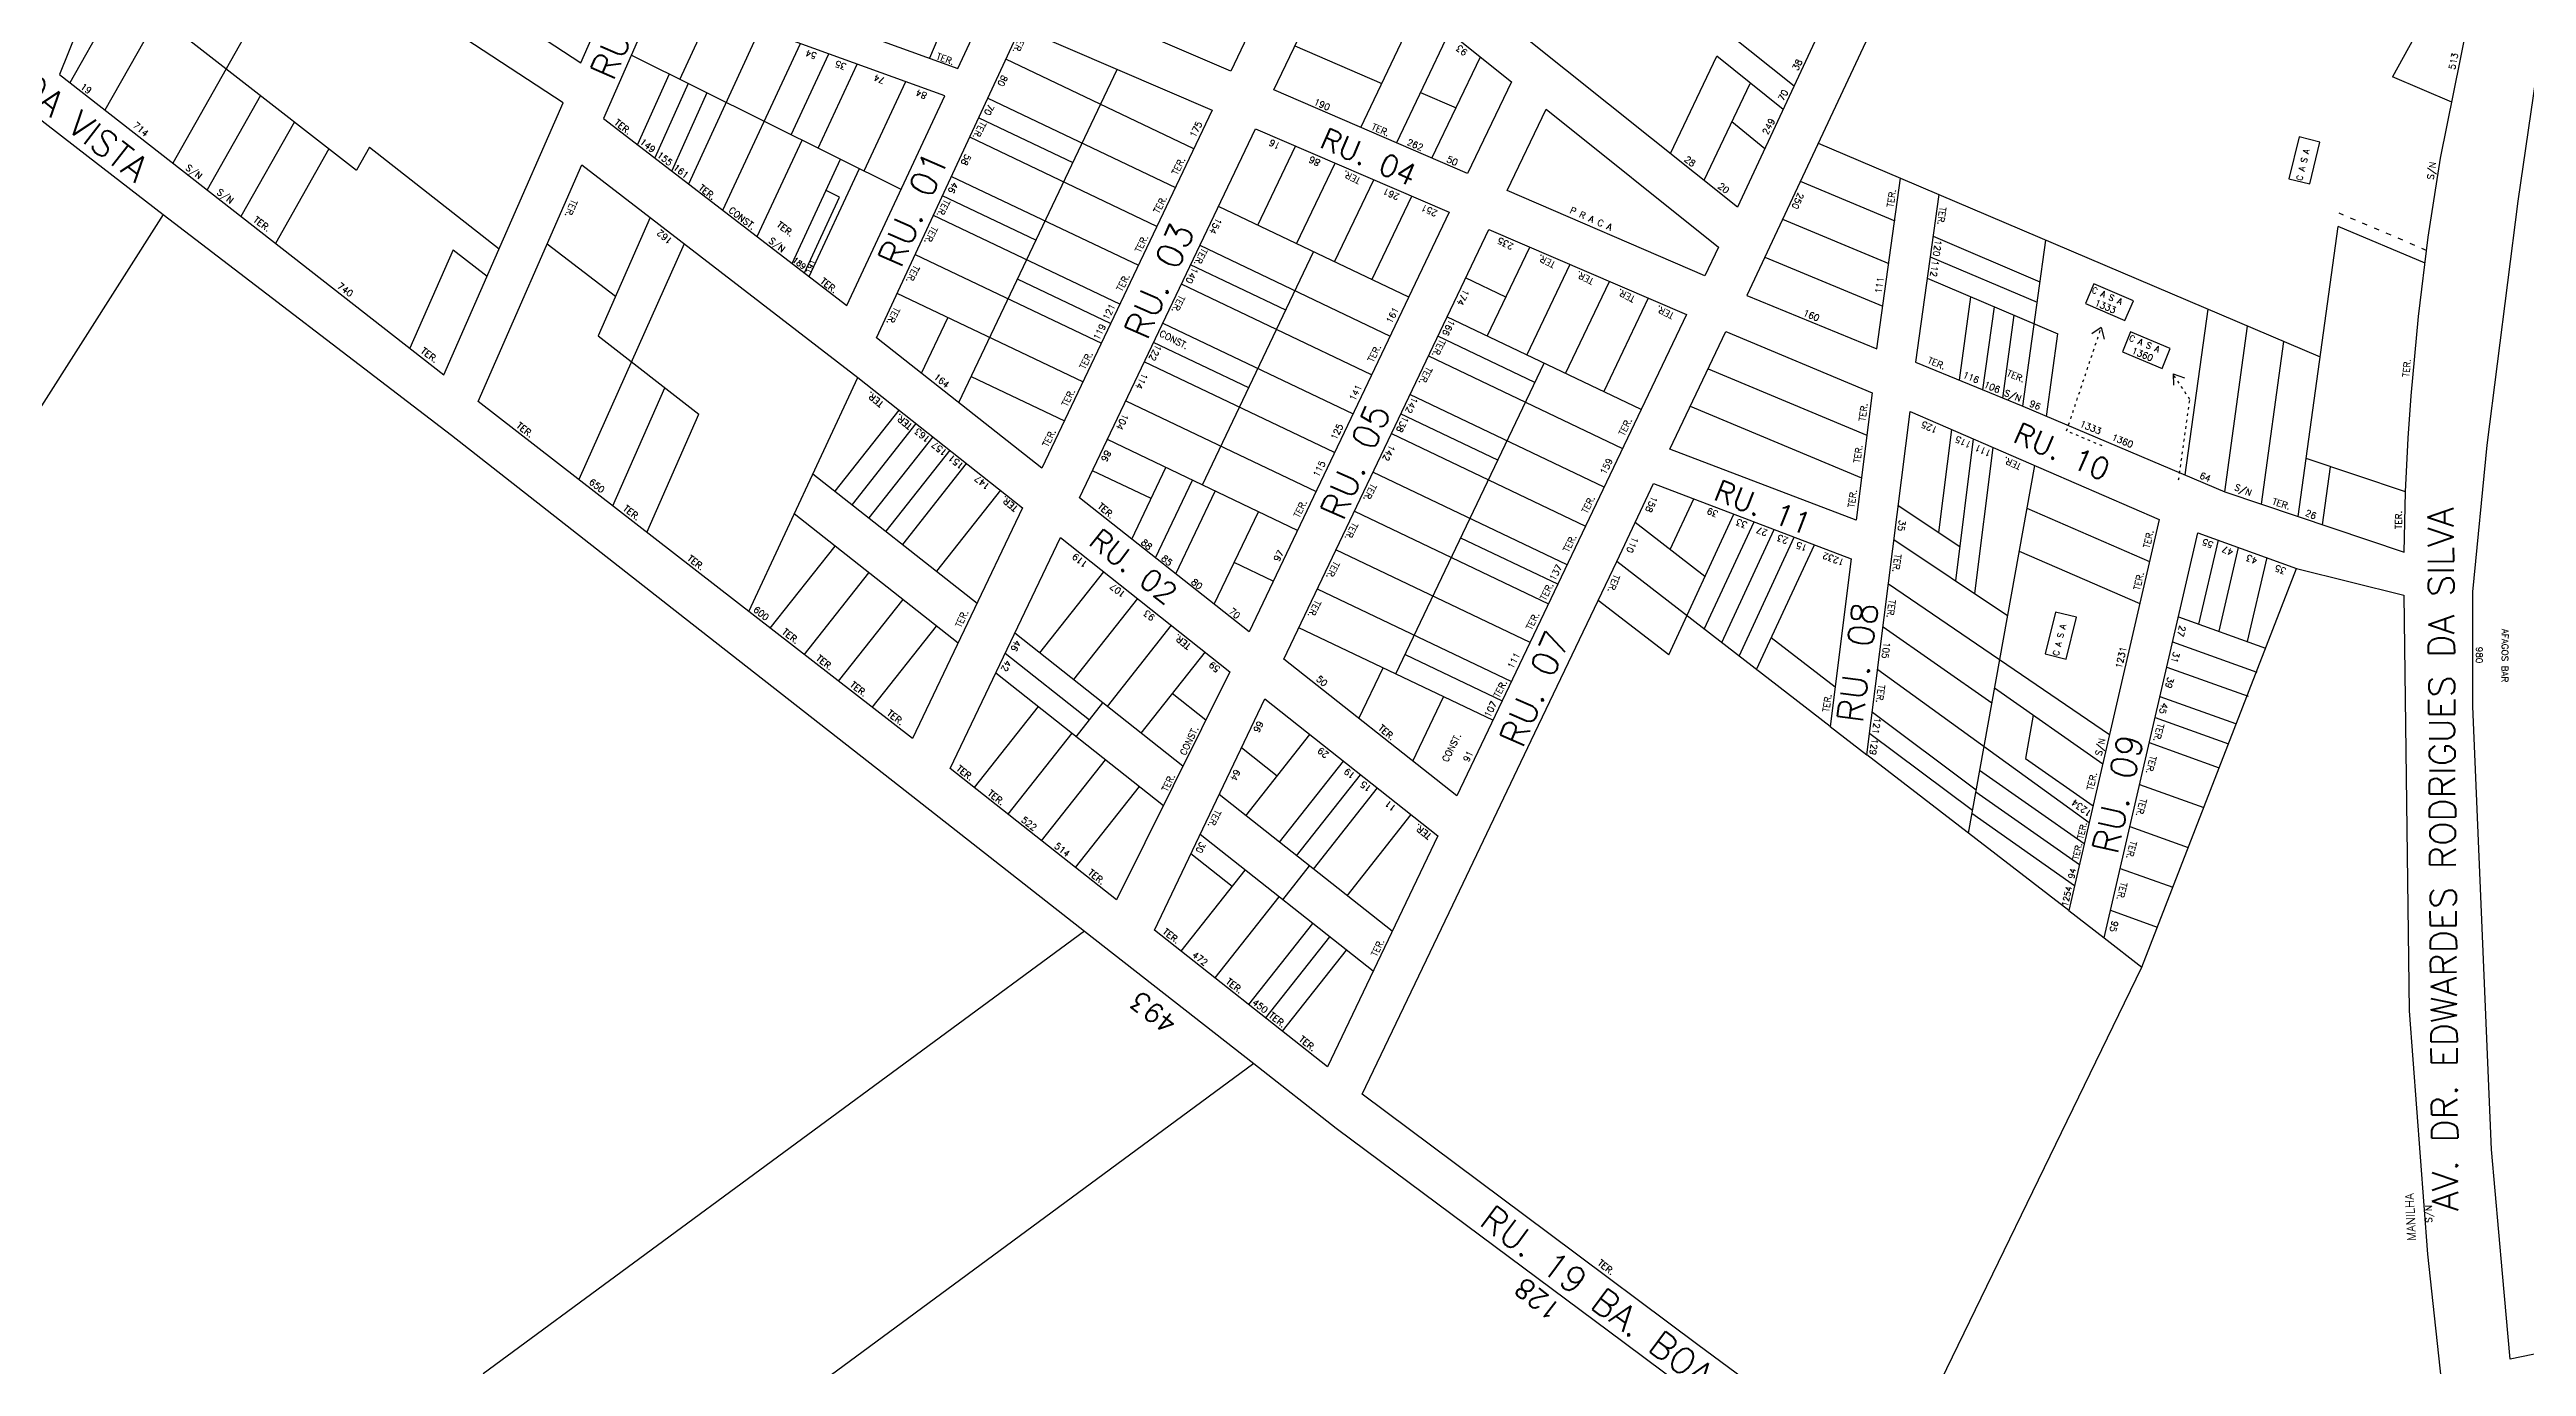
# Model space of a CAD drawing. Extents: x 714896 to 749292, y 8417558 to 8447149.
# Drawn here: x 737355 to 737931, y 8428636 to 8428942 of the extents above; entities that cross this region are included whole.
import ezdxf

# ---------------------------------------------------------------- set-up
doc = ezdxf.new("R2010")
doc.units = 0
doc.header["$MEASUREMENT"] = 0
doc.linetypes.add('ACAD_ISO03W100', pattern=[30, 12, -18])
for name, color, linetype in [('LOTE', 7, 'CONTINUOUS'), ('NUM-PORTA', 7, 'CONTINUOUS'), ('QUADRA', 6, 'CONTINUOUS'), ('TEXTO', 7, 'CONTINUOUS'), ('TEXTODERUA', 3, 'CONTINUOUS')]:
    doc.layers.add(name, color=color, linetype=linetype)
doc.styles.add('ROMANS', font='ROMANS.SHX', dxfattribs={"height": 1.5})

msp = doc.modelspace()

# ---------------------------------------------------------------- linework, layer by layer
at = {"layer": 'LOTE', "color": 7}
for p, q in [((737397.78, 8428980.13), (737368.25, 8428928.01)), ((737414.31, 8428969.31), (737384.02, 8428915.71)), ((737368.74, 8428949.51), (737360.08, 8428934.39)), ((737561.83, 8428944.68), (737559.91, 8428940.08)), ((737499.43, 8428936.38), (737492.09, 8428920.01)), ((737503.84, 8428934.18), (737496.05, 8428916.97)), ((737508.2, 8428932.02), (737500.01, 8428913.92)), ((737404.41, 8428931.44), (737392, 8428909.48)), ((737412.29, 8428925.28), (737399.88, 8428903.33)), ((737519.83, 8428898.67), (737530.36, 8428921.02)), ((737420.33, 8428919.01), (737407.92, 8428897.06)), ((737429.73, 8428919.39), (737426.7, 8428914.04)), ((737527.99, 8428892.39), (737539.25, 8428916.6)), ((737531.95, 8428889.34), (737543.62, 8428914.43)), ((737381.8, 8428903.77), (737314.42, 8428798.15)), ((737530.84, 8428890.2), (737539.03, 8428907.79)), ((737449.23, 8428895.57), (737439.17, 8428872.68)), ((737740.92, 8428867.94), (737777.8, 8428852.51)), ((737736.75, 8428859.24), (737776.55, 8428842.59)), ((737814.98, 8428835.51), (737843.51, 8428823.14)), ((737813.19, 8428825.57), (737841.25, 8428813.4)), ((737595.95, 8428737.31, 521.6), (737456.17, 8428634.43, -212.61)), ((737635.32, 8428706.49, 521.6), (737368.22, 8428509.9, 521.76))]:
    msp.add_line(p, q, dxfattribs=at)
for points in [[(737916.91, 8428966.39), (737899.98, 8428935.74)], [(737501.88, 8428935.16), (737509.26, 8428950.98)], [(737660.18, 8428923.99), (737673.53, 8428951.93)], [(737503.97, 8428910.87), (737520.54, 8428946.9)], [(737511.9, 8428904.77), (737529.94, 8428943.5)], [(737680.75, 8428946.16), (737668.45, 8428920.42)], [(737760.87, 8428933.56), (737745.25, 8428946.04)], [(737553.36, 8428909.6), (737490.6, 8428940.76)], [(737527.76, 8428922.31), (737536.53, 8428941.11)], [(737534.01, 8428919.21), (737543.11, 8428938.73)], [(737621.36, 8428919.06), (737577.69, 8428939.84)], [(737644.84, 8428942.92), (737665.06, 8428934.2)], [(737676.72, 8428916.85), (737687.97, 8428940.39)], [(737732.14, 8428917.95), (737742.93, 8428940.56)], [(737758.34, 8428928.13), (737742.93, 8428940.56)], [(737544.72, 8428913.89), (737554.39, 8428934.65)], [(737566.73, 8428860.1), (737603.55, 8428937.47)], [(737674.06, 8428932.15), (737682.33, 8428928.58)], [(737739.95, 8428911.71), (737750.7, 8428934.23)], [(737913.78, 8428929.86), (737899.98, 8428935.74)], [(737571.37, 8428926.23), (737593.25, 8428915.83)], [(737573.48, 8428930.77), (737617.07, 8428910.03)], [(737612.77, 8428901), (737569.27, 8428921.7)], [(737754.11, 8428919.06), (737746.42, 8428925.27)], [(737766.47, 8428920.34), (737785.65, 8428912.18)], [(737636.25, 8428901.26), (737645.02, 8428919.65)], [(737645.25, 8428896.97), (737654.18, 8428915.7)], [(737539.03, 8428907.79), (737535.88, 8428909.35)], [(737565.05, 8428912.63), (737608.47, 8428891.97)], [(737654.09, 8428892.76), (737663.18, 8428911.83)], [(737762.34, 8428911.51), (737784.28, 8428902.28)], [(737494.98, 8428903.09), (737482.87, 8428875.55)], [(737604.17, 8428882.94), (737560.84, 8428903.56)], [(737584.62, 8428897.78), (737562.95, 8428908.1)], [(737671.31, 8428884.55), (737627.08, 8428905.64)], [(737662.77, 8428888.62), (737672.02, 8428908.02)], [(737794.52, 8428908.41), (737883.18, 8428870.67)], [(737758.2, 8428902.68), (737782.91, 8428892.37)], [(737793.18, 8428898.7), (737818.03, 8428888.12)], [(737814.03, 8428859.21), (737819.38, 8428897.83)], [(737878.05, 8428833.61), (737887.38, 8428901.01)], [(737907.55, 8428892.43), (737887.38, 8428901.01)], [(737471.08, 8428896.98), (737486.93, 8428884.78)], [(737502.9, 8428896.99), (737478.41, 8428842.18)], [(737556.63, 8428894.49), (737599.88, 8428873.91)], [(737642.74, 8428881.55), (737620.62, 8428892.1)], [(737622.77, 8428896.61), (737667, 8428875.52)], [(737623.37, 8428840.93), (737649.19, 8428895.09)], [(737689.57, 8428875.52), (737699.43, 8428896.2)], [(737708.78, 8428892.17), (737698.75, 8428871.14)], [(737754.06, 8428893.84), (737781.54, 8428882.47)], [(737792.52, 8428893.94), (737817.37, 8428883.37)], [(737602.02, 8428878.42), (737580.35, 8428888.74)], [(737662.7, 8428866.5), (737618.47, 8428887.58)], [(737693.87, 8428884.55), (737684.51, 8428889.02)], [(737707.77, 8428866.84), (737717.97, 8428888.22)], [(737791.84, 8428888.99), (737822.21, 8428876.06)], [(737595.58, 8428864.88), (737552.41, 8428885.42)], [(737726.99, 8428884.33), (737716.63, 8428862.62)], [(737799.3, 8428865.27), (737801.99, 8428884.67)], [(737804.78, 8428863.01), (737807.45, 8428882.28)], [(737809.41, 8428861.11), (737812.07, 8428880.38)], [(737851.78, 8428843.25), (737857.11, 8428881.74)], [(737482.87, 8428875.55), (737506.28, 8428857.38)], [(737558.09, 8428866.91), (737564.22, 8428879.8)], [(737614.17, 8428878.56), (737658.4, 8428857.47)], [(737700.62, 8428864.71), (737678.05, 8428875.48)], [(737725.34, 8428858.46), (737680.21, 8428879.99)], [(737819.56, 8428856.87), (737822.21, 8428876.06)], [(737860.99, 8428839.35), (737866.32, 8428877.85)], [(737654.09, 8428848.44), (737609.86, 8428869.53)], [(737634.13, 8428863.5), (737612.02, 8428874.04)], [(737668.33, 8428797.02), (737702.77, 8428869.22)], [(737675.9, 8428870.96), (737721.03, 8428849.44)], [(737869.52, 8428836.48), (737874.75, 8428874.26)], [(737486.31, 8428836.05), (737498.38, 8428863.51)], [(737517.91, 8428811.52), (737543.23, 8428865.91)], [(737569.61, 8428866.16), (737591.28, 8428855.85)], [(737494.21, 8428829.92), (737506.28, 8428857.38)], [(737537.99, 8428839.47), (737552.87, 8428858.33)], [(737605.56, 8428860.5), (737649.79, 8428839.42)], [(737692, 8428846.66), (737669.43, 8428857.43)], [(737716.73, 8428840.41), (737671.6, 8428861.94)], [(737556.78, 8428855.22), (737541.92, 8428836.38)], [(737560.7, 8428852.12), (737545.84, 8428833.27)], [(737645.49, 8428830.39), (737601.26, 8428851.48)], [(737667.29, 8428852.91), (737712.42, 8428831.38)], [(737797.48, 8428853.82), (737794.48, 8428829.91)], [(737802.53, 8428851.63), (737798.39, 8428818.69)], [(737564.63, 8428849.03), (737549.77, 8428830.19)], [(737553.69, 8428827.08), (737568.55, 8428845.92)], [(737807.11, 8428849.65), (737802.85, 8428815.71)], [(737903.03, 8428839.31), (737879.92, 8428847.09)], [(737532.83, 8428843.53), (737570.98, 8428813.45)], [(737611.42, 8428837.77), (737597.81, 8428844.25)], [(737606.94, 8428828.37), (737614.86, 8428844.99)], [(737612.43, 8428824.01), (737621.03, 8428842.05)], [(737708.12, 8428822.36), (737662.99, 8428843.88)], [(737816.77, 8428845.46), (737801.37, 8428760.07)], [(737883.74, 8428831.7), (737885.61, 8428845.18)], [(737566.57, 8428804.19), (737528.5, 8428834.22)], [(737576.4, 8428839.73), (737561.54, 8428820.89)], [(737617.15, 8428820.31), (737626.31, 8428839.53)], [(737626.13, 8428813.22), (737636.39, 8428834.73)], [(737658.68, 8428834.86), (737703.81, 8428813.33)], [(737731.75, 8428801.47), (737746.91, 8428834.18)], [(737732.08, 8428825.91), (737737.56, 8428837.74)], [(737785.11, 8428836.17), (737799.39, 8428826.63)], [(737705.95, 8428817.85), (737683.4, 8428828.61)], [(737740.18, 8428819.65), (737723.93, 8428832.2)], [(737740.02, 8428807.44), (737751.58, 8428832.4)], [(737744.06, 8428804.31), (737756.25, 8428830.62)], [(737748.11, 8428801.19), (737760.92, 8428828.84)], [(737784.11, 8428828.23), (737810.49, 8428810.61)], [(737522.92, 8428807.63), (737537.98, 8428826.73)], [(737639.84, 8428818.55), (737630.74, 8428822.89)], [(737699.51, 8428804.31), (737654.38, 8428825.83)], [(737769.3, 8428784.83), (737719.66, 8428823.15)], [(737752.16, 8428798.06), (737765.6, 8428827.06)], [(737859.44, 8428828.11), (737854.93, 8428808.62)], [(737864.15, 8428826.42), (737859.63, 8428806.93)], [(737870.74, 8428824.05), (737866.22, 8428804.57)], [(737530.82, 8428801.5), (737545.84, 8428820.54)], [(737585.55, 8428801.91), (737600.44, 8428820.74)], [(737650.07, 8428816.81), (737695.2, 8428795.28)], [(737782.82, 8428817.93), (737834.2, 8428782.96)], [(737841.72, 8428728.92), (737877.65, 8428821.56)], [(737553.69, 8428814.35), (737538.72, 8428795.37)], [(737608.28, 8428814.53), (737593.39, 8428795.71)], [(737731.75, 8428801.47), (737715.35, 8428814.13)], [(737546.62, 8428789.24), (737561.54, 8428808.16)], [(737618.84, 8428775.58), (737579.75, 8428806.5)], [(737616.12, 8428808.33), (737601.24, 8428789.5)], [(737690.89, 8428786.26), (737645.77, 8428807.78)], [(737755.59, 8428805.48), (737770.45, 8428794)], [(737781.57, 8428808.01), (737806.82, 8428790.29)], [(737850.22, 8428810.31), (737870.47, 8428803.04)], [(737577.52, 8428801.85), (737597.12, 8428786.35)], [(737623.97, 8428802.13), (737609.08, 8428783.3)], [(737670.48, 8428801.53), (737693.03, 8428790.77)], [(737848.87, 8428804.47), (737868.45, 8428797.43)], [(737575.32, 8428797.25), (737614.29, 8428766.43)], [(737659.75, 8428786.65), (737665.37, 8428798.43)], [(737780.32, 8428798.09), (737829.46, 8428762.5)], [(737807.46, 8428793.8), (737832.62, 8428776.14)], [(737847.51, 8428798.62), (737866.42, 8428791.83)], [(737585.18, 8428789.46), (737570.3, 8428770.64)], [(737594.04, 8428782.45), (737600.24, 8428790.29)], [(737624.19, 8428786.32), (737616.36, 8428792.51)], [(737672.24, 8428776.78), (737679.38, 8428791.75)], [(737779.08, 8428788.17), (737803.19, 8428770.14)], [(737845.94, 8428791.8), (737863.51, 8428785.49)], [(737593.02, 8428783.25), (737578.14, 8428764.44)], [(737633.46, 8428764.1), (737648.33, 8428782.93)], [(737778.46, 8428783.21), (737802.33, 8428765.36)], [(737816.48, 8428787.47), (737814.66, 8428777.42)], [(737844.81, 8428786.93), (737861.85, 8428780.81)], [(737585.98, 8428758.23), (737600.86, 8428777.05)], [(737640.71, 8428773.29), (737632.41, 8428779.84)], [(737641.31, 8428757.91), (737656.17, 8428776.73)], [(737824.72, 8428742.04), (737777.83, 8428778.25)], [(737814.66, 8428777.42), (737830.37, 8428766.4)], [(737843.45, 8428781.09), (737859.69, 8428775.25)], [(737593.83, 8428752.03), (737608.71, 8428770.85)], [(737645.23, 8428754.8), (737660.09, 8428773.63)], [(737804.01, 8428774.7), (737828.33, 8428757.63)], [(737841.2, 8428771.34), (737856.1, 8428765.99)], [(737667.5, 8428737.24), (737627.25, 8428769)], [(737649.16, 8428751.71), (737664.02, 8428770.54)], [(737803.11, 8428769.68), (737827.21, 8428752.76)], [(737663.08, 8428727.98), (737622.84, 8428759.75)], [(737657.01, 8428745.51), (737671.87, 8428764.34)], [(737802.2, 8428764.65), (737826.08, 8428747.89)], [(737838.94, 8428761.6), (737852.51, 8428756.73)], [(737630.3, 8428747.64), (737620.67, 8428755.24)], [(737618.45, 8428732.63), (737633.32, 8428751.47)], [(737642.07, 8428744.57), (737648.26, 8428752.42)], [(737836.68, 8428751.86), (737848.91, 8428747.47)], [(737626.3, 8428726.44), (737641.17, 8428745.27)], [(737834.43, 8428742.12), (737845.32, 8428738.2)], [(737634.15, 8428720.24), (737649.02, 8428739.08)], [(737638.07, 8428717.13), (737652.95, 8428735.98)], [(737642, 8428714.04), (737656.87, 8428732.88)], [(737832.94, 8428735.7), (737841.72, 8428728.92)], [(737783.1, 8428608.25), (737841.72, 8428728.92)]]:
    msp.add_lwpolyline(points, dxfattribs=at)
at = {"layer": 'LOTE', "color": 7, "linetype": 'CONTINUOUS', "flags": 128}
for points in [[(737367.37, 8428960.33), (737426.7, 8428914.04)], [(737429.73, 8428919.39), (737459.93, 8428895.82)], [(737449.23, 8428895.57), (737457.11, 8428889.42)]]:
    msp.add_lwpolyline(points, dxfattribs=at)
at = {"layer": 'LOTE', "color": 7}
msp.add_lwpolyline([(737880.74, 8428910.89), (737883.12, 8428920.61), (737878.27, 8428921.8), (737875.88, 8428912.09), (737880.74, 8428910.89)], close=True, dxfattribs=at)
at = {"layer": 'LOTE', "color": 7, "linetype": 'ACAD_ISO03W100', "ltscale": 0.1}
msp.add_lwpolyline([(737907.92, 8428895.42), (737887.58, 8428904.08)], dxfattribs=at)
at = {"layer": 'LOTE', "color": 3}
msp.add_lwpolyline([(737828.6, 8428883.09), (737837.77, 8428879.11), (737839.77, 8428883.7), (737830.59, 8428887.68), (737828.6, 8428883.09)], close=True, dxfattribs=at)
at = {"layer": 'LOTE', "color": 3, "linetype": 'ACAD_ISO03W100', "ltscale": 0.05}
msp.add_lwpolyline([(737832.51, 8428849.99), (737824.23, 8428853.48), (737832.29, 8428877.54)], dxfattribs=at)
at = {"layer": 'LOTE', "color": 3}
for points in [[(737832.29, 8428877.54), (737830.12, 8428876.07)], [(737832.29, 8428877.54), (737832.93, 8428874.83)]]:
    msp.add_lwpolyline(points, dxfattribs=at)
at = {"layer": 'LOTE', "color": 2}
msp.add_lwpolyline([(737837.19, 8428871.89), (737846.41, 8428868.03), (737848.34, 8428872.64), (737839.12, 8428876.51), (737837.19, 8428871.89)], close=True, dxfattribs=at)
for points in [[(737848.97, 8428866.72), (737849.06, 8428864.11)], [(737848.97, 8428866.72), (737851.6, 8428865.84)]]:
    msp.add_lwpolyline(points, dxfattribs=at)
at = {"layer": 'LOTE', "color": 2, "linetype": 'ACAD_ISO03W100', "ltscale": 0.05}
msp.add_lwpolyline([(737850.28, 8428842.11), (737852.88, 8428860.81), (737848.97, 8428866.72)], dxfattribs=at)
at = {"layer": 'LOTE', "color": 5}
msp.add_lwpolyline([(737824.12, 8428800.49), (737826.51, 8428810.2), (737821.65, 8428811.39), (737819.27, 8428801.68), (737824.12, 8428800.49)], close=True, dxfattribs=at)
at = {"layer": 'QUADRA', "color": 6}
for points in [[(737383.84, 8429001.21), (737478.89, 8428938.98), (737510.34, 8429010.54), (737403.27, 8429049.45), (737383.84, 8429001.21)], [(737566.49, 8428937.7), (737587.23, 8428982.09), (737587.23, 8428982.09), (737519.56, 8429006.68), (737499.85, 8428961.82), (737566.49, 8428937.7)], [(737357.67, 8428936.27), (737447.05, 8428866.53), (737474.81, 8428929.7), (737380.03, 8428991.76), (737357.67, 8428936.27)], [(737497.03, 8428955.41), (737484.16, 8428926.11), (737540.73, 8428882.59), (737563.52, 8428931.34)]]:
    msp.add_lwpolyline(points, close=True, dxfattribs=at)
at = {"layer": 'QUADRA'}
for points in [[(737687.31, 8429021.71), (737775.59, 8428965.1), (737747.76, 8428905.47), (737658.2, 8428976.99)], [(737749.91, 8428884.97), (737749.91, 8428884.97), (737780.16, 8428872.55), (737785.65, 8428912.18), (737794.52, 8428908.41), (737789.13, 8428869.46), (737814.03, 8428859.21), (737860.99, 8428839.35), (737902.69, 8428825.31), (737903.03, 8428839.31), (737903.66, 8428851.79), (737904.32, 8428861.67), (737906.01, 8428880.06), (737908.3, 8428898.5), (737911.17, 8428916.82), (737917.32, 8428947.51), (737921.37, 8428964.13), (737921.37, 8428964.13), (737892.34, 8428978.86), (737854.61, 8428998.02), (737828.62, 8429011.21), (737819.7, 8429015.73), (737786.91, 8428963.97)], [(737629.93, 8428937.03), (737585.32, 8428956.24), (737607.78, 8429004.45), (737647.11, 8428973.05), (737629.93, 8428937.03)], [(737684.99, 8428913.28), (737639.96, 8428932.71), (737655.89, 8428966.04), (737695.19, 8428934.62), (737684.99, 8428913.28)], [(737586.06, 8428844.87), (737547.64, 8428875.15), (737581.08, 8428947.12), (737625.62, 8428928), (737586.06, 8428844.87)], [(737740.17, 8428889.55), (737694.21, 8428909.34), (737703.23, 8428928.24), (737743.34, 8428896.21), (737740.17, 8428889.55)], [(737634.21, 8428806.82), (737594.81, 8428837.94), (737635.67, 8428923.67), (737680.72, 8428904.28), (737634.25, 8428806.82)], [(737555.95, 8428782), (737454.99, 8428860.36), (737479.12, 8428915.29), (737543.25, 8428865.93), (737581.55, 8428835.66), (737555.98, 8428782.06)], [(737689.9, 8428900.31), (737735.86, 8428880.52), (737682.49, 8428768.68), (737642.26, 8428800.46), (737689.9, 8428900.3)], [(737779.03, 8428862.34), (737775.32, 8428832.77), (737731.98, 8428849.28), (737745.05, 8428876.56), (737779.03, 8428862.34)], [(737593.85, 8428752.06), (737564.71, 8428775.05), (737590.36, 8428828.7), (737629.77, 8428797.54), (737603.39, 8428744.52)], [(737652.47, 8428705.76), (737612.23, 8428737.54), (737637.84, 8428791.21), (737678.08, 8428759.43), (737652.47, 8428705.76)]]:
    msp.add_lwpolyline(points, close=True, dxfattribs=at)
at = {"layer": 'QUADRA', "linetype": 'CONTINUOUS'}
msp.add_lwpolyline([(737342.23, 8428934.33), (737361.99, 8428919.07), (737381.8, 8428903.77), (737448.82, 8428852.48), (737504.76, 8428808.69), (737553.17, 8428770.8), (737595.95, 8428737.31), (737635.32, 8428706.49), (737654.43, 8428691.47), (737721.38, 8428641.69), (737754.02, 8428617.41)], dxfattribs=at)
at = {"layer": 'QUADRA', "color": 6}
msp.add_lwpolyline([(737952.48, 8428642.99), (737927.35, 8428637.87), (737925.58, 8428657.75), (737922.97, 8428686.58), (737918.62, 8428789.48), (737918.65, 8428816.13), (737921.98, 8428850.21), (737929.19, 8428906.9), (737933.38, 8428935.59)], dxfattribs=at)
at = {"layer": 'QUADRA'}
msp.add_lwpolyline([(737783.1, 8428608.25), (737738.55, 8428641.2), (737703.91, 8428667.04), (737660.52, 8428699.41), (737681.53, 8428743.37), (737699.78, 8428781.55), (737719.66, 8428823.15), (737728.22, 8428841.3), (737774.19, 8428823.78), (737769.3, 8428784.83), (737777.83, 8428778.25), (737787.85, 8428858), (737845.77, 8428832.89), (737824.72, 8428742.04), (737832.94, 8428735.7), (737854.74, 8428829.8), (737877.65, 8428821.56), (737902.59, 8428815.31), (737902.59, 8428815.31), (737903.83, 8428718.78), (737908.1, 8428662.22), (737911.94, 8428627.19)], dxfattribs=at)

# ---------------------------------------------------------------- texts
at = {"layer": 'NUM-PORTA', "style": 'ROMANS'}
for s, rotation, p in [('54', 159.11716, (737533.85, 8428941.19)), ('35', 159.11716, (737540.74, 8428938.7)), ('93', 141.56085, (737685.12, 8428941.69)), ('513', 78.74027, (737914.52, 8428937.33)), ('74', 159.11716, (737549.74, 8428935.47)), ('84', 159.11716, (737559.48, 8428931.95)), ('80', 243.12806, (737576.84, 8428936.31)), ('70', 243.12806, (737573.71, 8428929.59)), ('190', 336.31089, (737649.08, 8428929.39)), ('175', 63.12806, (737621.65, 8428921.48)), ('16', 153.12806, (737641.64, 8428920.15)), ('262', 336.31089, (737670.75, 8428920.05)), ('58', 243.12806, (737568.31, 8428917.96)), ('86', 155.39758, (737650.92, 8428916.3)), ('50', 336.31089, (737679.97, 8428916.07)), ('46', 243.12806, (737565.3, 8428911.48)), ('261', 155.39758, (737669.32, 8428908.38)), ('251', 155.39758, (737678.16, 8428904.57)), ('S/N', 322.22753, (737522.38, 8428897.4)), ('154', 243.12806, (737626.64, 8428903.15)), ('235', 153.12806, (737695.87, 8428896.8)), ('140', 243.12806, (737621.16, 8428891.66)), ('174', 243.12806, (737684.14, 8428886.57)), ('121', 63.12806, (737601.47, 8428879.07)), ('161', 63.12806, (737667.34, 8428878.31)), ('119', 63.12806, (737599.26, 8428874.43)), ('166', 243.12806, (737680.79, 8428879.53)), ('122', 243.12806, (737612.6, 8428873.7)), ('164', 321.71725, (737560.77, 8428865.76)), ('114', 243.12806, (737609.46, 8428867.11)), ('141', 63.12806, (737658.76, 8428860.31)), ('104', 243.12806, (737604.95, 8428857.65)), ('142', 243.12806, (737672.2, 8428861.53)), ('125', 63.12806, (737654.43, 8428851.23)), ('138', 243.12806, (737670.07, 8428857.06)), ('86', 243.12806, (737600.89, 8428849.15)), ('115', 63.12806, (737650.32, 8428842.6)), ('142', 243.12806, (737666.9, 8428850.43)), ('159', 63.12806, (737717.07, 8428843.2)), ('650', 322.22753, (737480.64, 8428841.34)), ('88', 319.21624, (737608.93, 8428827.36)), ('119', 141.09464, (737596.85, 8428822.75)), ('85', 319.21624, (737613.65, 8428823.66)), ('97', 63.12806, (737641.16, 8428823)), ('107', 141.09464, (737605.65, 8428815.79)), ('80', 319.21624, (737620.6, 8428818.17)), ('137', 63.12806, (737705.3, 8428818.52)), ('600', 322.22753, (737518.84, 8428811.69)), ('93', 141.09464, (737612.47, 8428810.4)), ('70', 319.21624, (737629.38, 8428811.39)), ('42', 244.27689, (737577.61, 8428800.39)), ('46', 244.27689, (737579.84, 8428805.07)), ('59', 141.09464, (737627.62, 8428798.42)), ('111', 63.12806, (737695.54, 8428798.07)), ('50', 319.21624, (737649.67, 8428795.65)), ('107', 63.12806, (737690.14, 8428786.76)), ('66', 244.27689, (737636.26, 8428786.25)), ('29', 141.09464, (737652.89, 8428778.5)), ('91', 63.12806, (737685.21, 8428776.42)), ('64', 244.27689, (737630.91, 8428775.03)), ('19', 141.09464, (737659.02, 8428773.66)), ('15', 141.09464, (737662.82, 8428770.65)), ('11', 141.09464, (737668.56, 8428766.13)), ('522', 322.03337, (737581.1, 8428762.86)), ('514', 322.03337, (737588.79, 8428756.79)), ('30', 244.27689, (737622.87, 8428758.18)), ('472', 322.03337, (737620.82, 8428731.48)), ('450', 322.03337, (737634.79, 8428720.45))]:
    msp.add_text(s, height=1.5, rotation=rotation, dxfattribs=at).set_placement(p)
at = {"layer": 'NUM-PORTA', "color": 7, "style": 'ROMANS'}
for s, height, rotation, p in [('38', 1.5, 62.7475, (737761.72, 8428937.06)), ('19', 1.515, 323.62024, (737362.37, 8428933.19)), ('70', 1.5, 62.7475, (737758.41, 8428929.99)), ('714', 1.515, 320.14092, (737374.61, 8428924.24)), ('149', 1.5, 322.22753, (737492.45, 8428920.36)), ('249', 1.5, 62.7475, (737754.76, 8428922.16)), ('S/N', 1.515, 323.46575, (737386.84, 8428914.34)), ('155', 1.5, 322.22753, (737496.42, 8428917.31)), ('161', 1.5, 322.22753, (737500.19, 8428914.4)), ('28', 1.5, 322.16175, (737735.22, 8428916.32)), ('S/N', 1.5, 81.37763, (737909.51, 8428911.79)), ('S/N', 1.515, 323.46575, (737394.11, 8428908.67)), ('20', 1.5, 322.16175, (737743.04, 8428910.07)), ('250', 1.5, 245.85303, (737761.86, 8428908.98)), ('162', 1.5, 139.89177, (737500.31, 8428897.89)), ('120', 1.5, 261.92347, (737793.7, 8428897.97)), ('189', 1.3, 322.22753, (737527.94, 8428892.95)), ('191', 1.3, 65.74717, (737532.19, 8428889.9)), ('112', 1.5, 261.92347, (737793.04, 8428893.21)), ('740', 1.515, 323.46575, (737422.1, 8428886.84)), ('111', 1.5, 81.92347, (737781.19, 8428885.32)), ('160', 1.5, 337.6832, (737762.84, 8428880.37)), ('1333', 1.5, 337.6832, (737830.58, 8428882.7)), ('1360', 1.5, 337.6832, (737839.21, 8428871.57)), ('116', 1.5, 337.6832, (737799.94, 8428865.96)), ('106', 1.5, 337.6832, (737804.84, 8428863.7)), ('S/N', 1.5, 337.6832, (737809.55, 8428861.76)), ('96', 1.5, 337.6832, (737815.45, 8428859.29)), ('163', 1.5, 139.89177, (737560.23, 8428851.79)), ('125', 1.5, 155.3548, (737794.38, 8428854.2)), ('115', 1.5, 155.3548, (737802.27, 8428850.78)), ('1333', 1.5, 337.6832, (737827.15, 8428854.59)), ('1360', 1.5, 337.6832, (737834.57, 8428851.45)), ('157', 1.5, 139.89177, (737564.15, 8428848.69)), ('151', 1.5, 139.89177, (737568.06, 8428845.6)), ('111', 1.5, 155.3548, (737806.87, 8428848.79)), ('147', 1.5, 139.89177, (737574.13, 8428840.8)), ('64', 1.5, 337.6832, (737854.99, 8428842.57)), ('S/N', 1.5, 337.6832, (737863.1, 8428839.86)), ('158', 1.5, 245.66398, (737727.86, 8428838.49)), ('39', 1.5, 159.02789, (737743.38, 8428834.77)), ('26', 1.5, 337.6832, (737879.55, 8428833.89)), ('110', 1.5, 245.66398, (737723.42, 8428829.07)), ('33', 1.5, 159.02789, (737750.16, 8428832.19)), ('27', 1.5, 159.02789, (737754.91, 8428830.38)), ('23', 1.5, 159.02789, (737759.71, 8428828.55)), ('35', 1.5, 261.92347, (737785.34, 8428832.87)), ('55', 1.5, 158.56249, (737858.49, 8428827.57)), ('15', 1.5, 159.02789, (737764.09, 8428826.88)), ('1232', 1.5, 159.02789, (737772.69, 8428823.5)), ('47', 1.5, 158.56249, (737863.14, 8428825.9)), ('43', 1.5, 158.56249, (737868.75, 8428823.88)), ('35', 1.5, 158.56249, (737875.4, 8428821.49)), ('27', 1.5, 255.54595, (737850.52, 8428808.4)), ('105', 1.5, 261.92347, (737781.78, 8428804.53)), ('1231', 1.5, 76.47096, (737837.01, 8428798.16)), ('31', 1.5, 255.54595, (737849.12, 8428802.33)), ('980', 1.5, 269.66601, (737919.42, 8428803.35)), ('39', 1.5, 255.54595, (737847.75, 8428796.41)), ('45', 1.5, 255.54595, (737846.36, 8428790.44)), ('121', 1.5, 261.92347, (737779.58, 8428786.99)), ('129', 1.5, 261.92347, (737778.96, 8428782.11)), ('S/N', 1.5, 76.47096, (737832.32, 8428777.88)), ('1234', 1.5, 143.17015, (737830.22, 8428764.95)), ('94', 1.4, 76.92347, (737825.94, 8428749.35)), ('1254', 1.4, 76.92347, (737824.44, 8428742.86)), ('95', 1.5, 255.54595, (737834.82, 8428739.79)), ('493', 4.458, 142.02059, (737617.89, 8428716.58)), ('S/N', 1.5, 91.09737, (737909.18, 8428669.54)), ('128', 4.458, 142.02059, (737707.2, 8428649.97))]:
    msp.add_text(s, height=height, rotation=rotation, dxfattribs=at).set_placement(p)
at = {"layer": 'TEXTO', "style": 'ROMANS'}
for s, height, rotation, p in [('TER.', 1.5, 243.12806, (737581.11, 8428945.44)), ('TER.', 1.5, 340.34988, (737561.36, 8428939.9)), ('TER.', 1.5, 322.22753, (737486.52, 8428924.82)), ('TER.', 1.5, 243.12806, (737571.83, 8428925.54)), ('TER.', 1.5, 336.31089, (737662.54, 8428923.59)), ('TER.', 1.5, 63.12806, (737617.52, 8428912.8)), ('TER.', 1.5, 322.22753, (737506.11, 8428909.66)), ('TER.', 1.5, 153.12806, (737660.29, 8428912.13)), ('TER.', 1.515, 323.33138, (737402.61, 8428902.24)), ('TER.', 1.5, 246.79236, (737476.79, 8428907.4)), ('CONST.', 1.5, 322.22753, (737513.08, 8428904.48)), ('TER.', 1.5, 243.12806, (737563.44, 8428907.41)), ('TER.', 1.5, 63.12806, (737613.26, 8428903.85)), ('P R A C A', 1.5, 336.31089, (737708.61, 8428904.19)), ('TER.', 1.5, 322.22753, (737524.28, 8428901.11)), ('TER.', 1.5, 243.12806, (737560.55, 8428901.18)), ('TER.', 1.5, 63.12806, (737608.94, 8428894.77)), ('TER.', 1.5, 243.12806, (737556.33, 8428892.11)), ('TER.', 1.5, 243.12806, (737623.27, 8428896.09)), ('TER.', 1.5, 153.12806, (737705.57, 8428892.62)), ('TER.', 1.5, 322.22753, (737534.41, 8428887.98)), ('TER.', 1.5, 63.12806, (737604.64, 8428885.73)), ('TER.', 1.5, 153.12806, (737714.51, 8428888.77)), ('TER.', 1.5, 153.12806, (737724.09, 8428884.66)), ('TER.', 1.5, 243.12806, (737551.81, 8428882.38)), ('TER.', 1.5, 243.12806, (737618.06, 8428885.16)), ('TER.', 1.5, 153.12806, (737733.13, 8428880.76)), ('CONST.', 1.5, 333.12806, (737613.21, 8428875.63)), ('TER.', 1.5, 243.12806, (737678.57, 8428874.89)), ('TER.', 1.515, 323.39669, (737441.54, 8428871.75)), ('TER.', 1.5, 63.12806, (737596.03, 8428867.65)), ('TER.', 1.5, 63.12806, (737663.04, 8428869.29)), ('TER.', 1.5, 243.12806, (737675.51, 8428868.49)), ('TER.', 1.5, 63.12806, (737591.91, 8428858.99)), ('TER.', 1.5, 322.22753, (737463.75, 8428854.45)), ('TER.', 1.5, 63.12806, (737587.45, 8428849.61)), ('TER.', 1.5, 63.12806, (737721.37, 8428852.23)), ('TER.', 1.5, 243.12806, (737662.6, 8428841.41)), ('TER.', 1.5, 322.22753, (737488.58, 8428835.18)), ('TER.', 1.5, 319.21624, (737598.88, 8428835.76)), ('TER.', 1.5, 63.12806, (737645.83, 8428833.18)), ('TER.', 1.5, 63.12806, (737712.76, 8428834.17)), ('TER.', 1.5, 243.12806, (737658.29, 8428832.38)), ('TER.', 1.5, 63.12806, (737708.46, 8428825.15)), ('TER.', 1.5, 322.22753, (737503.51, 8428823.59)), ('TER.', 1.5, 243.12806, (737653.99, 8428823.36)), ('TER.', 1.5, 63.12806, (737703.11, 8428813.98)), ('TER.', 1.5, 243.12806, (737649.68, 8428814.33)), ('TER.', 1.5, 322.22753, (737525.53, 8428806.51)), ('TER.', 1.5, 141.09464, (737620.85, 8428803.77)), ('TER.', 1.5, 63.12806, (737699.85, 8428807.1)), ('AFAGOS BAR', 1.5, 269.66601, (737925.42, 8428807.52)), ('TER.', 1.5, 322.22753, (737533.43, 8428800.37)), ('TER.', 1.5, 322.22753, (737541.33, 8428794.24)), ('TER.', 1.5, 63.12806, (737692.33, 8428791.34)), ('TER.', 1.5, 322.22753, (737549.88, 8428787.61)), ('CONST.', 1.5, 64.27689, (737619.41, 8428777.97)), ('TER.', 1.5, 319.21624, (737664.1, 8428784.25)), ('CONST.', 1.5, 63.12806, (737680.33, 8428776.42)), ('TER.', 1.5, 322.03337, (737566.04, 8428774.74)), ('TER.', 1.5, 64.27689, (737615.21, 8428769.53)), ('TER.', 1.5, 322.03337, (737573.29, 8428769.02)), ('TER.', 1.5, 244.27689, (737626.4, 8428765.59)), ('TER.', 1.5, 141.09464, (737676.75, 8428759.65)), ('TER.', 1.5, 322.03337, (737596.62, 8428750.6)), ('TER.', 1.5, 322.03337, (737614.01, 8428736.86)), ('TER.', 1.5, 64.27689, (737663.86, 8428731.2)), ('TER.', 1.5, 322.03337, (737628.67, 8428725.29)), ('TER.', 1.5, 322.03337, (737638.66, 8428717.4)), ('TER.', 1.5, 322.03337, (737645.66, 8428711.87)), ('MANILHA', 2, 92.96862, (737905.43, 8428665.4)), ('TER.', 1.5, 322.03337, (737715.07, 8428659.91))]:
    msp.add_text(s, height=height, rotation=rotation, dxfattribs=at).set_placement(p)
at = {"layer": 'TEXTO', "color": 7, "style": 'ROMANS'}
for s, height, rotation, p in [('C A S A', 1.4, 76.20979, (737878.95, 8428911.51)), ('TER.', 1.5, 81.92347, (737783.96, 8428905.34)), ('TER.', 1.5, 261.92347, (737794.76, 8428905.63)), ('C A S A', 1.4, 336.52448, (737829.94, 8428885.74)), ('C A S A', 1.4, 337.27557, (737838.61, 8428874.57)), ('TER.', 1.5, 337.6832, (737791.78, 8428869.31)), ('TER.', 1.5, 84.31597, (737903.81, 8428865.91)), ('TER.', 1.5, 337.6832, (737810.2, 8428866.33)), ('TER.', 1.5, 139.89177, (737549.4, 8428860.01)), ('TER.', 1.5, 139.89177, (737556.08, 8428854.85)), ('TER.', 1.5, 81.92347, (737777.42, 8428855.67)), ('TER.', 1.5, 81.92347, (737776.2, 8428845.94)), ('TER.', 1.5, 155.3548, (737813.83, 8428845.77)), ('TER.', 1.5, 139.89177, (737580.61, 8428835.76)), ('TER.', 1.5, 81.92347, (737774.89, 8428835.57)), ('TER.', 1.5, 342.52798, (737871.9, 8428836.46)), ('TER.', 1.5, 89.35316, (737902.12, 8428830.68)), ('TER.', 1.5, 76.47096, (737843.49, 8428826.12)), ('TER.', 1.5, 261.92347, (737784.34, 8428824.96)), ('TER.', 1.5, 249.02789, (737719.03, 8428820.27)), ('TER.', 1.5, 76.47096, (737841.23, 8428816.37)), ('TER.', 1.5, 64.28128, (737567.18, 8428807.64)), ('TER.', 1.5, 261.92347, (737783.01, 8428814.35)), ('C A S A', 1.4, 76.20979, (737822.34, 8428801.1)), ('TER.', 1.5, 261.92347, (737780.53, 8428794.59)), ('TER.', 1.5, 81.92347, (737769, 8428788.07)), ('TER.', 1.5, 255.54595, (737845.44, 8428785.63)), ('TER.', 1.5, 255.54595, (737843.71, 8428778.15)), ('TER.', 1.5, 76.92347, (737830.37, 8428769.88)), ('TER.', 1.5, 255.54595, (737841.41, 8428768.22)), ('TER.', 1.4, 76.92347, (737828.07, 8428758.55)), ('TER.', 1.4, 76.92347, (737826.96, 8428753.74)), ('TER.', 1.5, 255.54595, (737839.12, 8428758.34)), ('TER.', 1.5, 255.54595, (737836.91, 8428748.79))]:
    msp.add_text(s, height=height, rotation=rotation, dxfattribs=at).set_placement(p)
at = {"layer": 'TEXTODERUA', "style": 'ROMANS'}
for s, height, rotation, p in [('RU. CANAVIEIRAS', 6, 66.41433, (737486.4, 8428934.57)), ('RU. 19 BA. BOA VISTA ', 6, 322.12646, (737304.82, 8428965.75)), ('RU. 04', 5, 336.59099, (737650.29, 8428919.5)), ('RU. 01', 6, 66.41433, (737553.25, 8428891.05)), ('RU. 03', 6, 66.41433, (737610.48, 8428874.34)), ('RU. 05', 6, 66.41433, (737656.07, 8428832.34)), ('RU. 10', 5, 336.59099, (737811.45, 8428851.04)), ('RU. 11', 5, 338.78545, (737741.86, 8428837.65)), ('AV. DR. EDWARDES RODRIGUES DA SILVA', 6, 90.39193, (737915.25, 8428672.27)), ('RU. 02 ', 5, 321.75405, (737596.61, 8428827.23)), ('RU. 08', 6, 82.39915, (737776.78, 8428785.43)), ('RU. 07', 6, 66.41433, (737697.7, 8428779.57)), ('RU. 09', 6, 77.13033, (737835.96, 8428754.85)), ('RU. 19 BA. BOA VISTA', 6, 323.40477, (737687.38, 8428669.17))]:
    msp.add_text(s, height=height, rotation=rotation, dxfattribs=at).set_placement(p)

doc.saveas('drawing.dxf')
